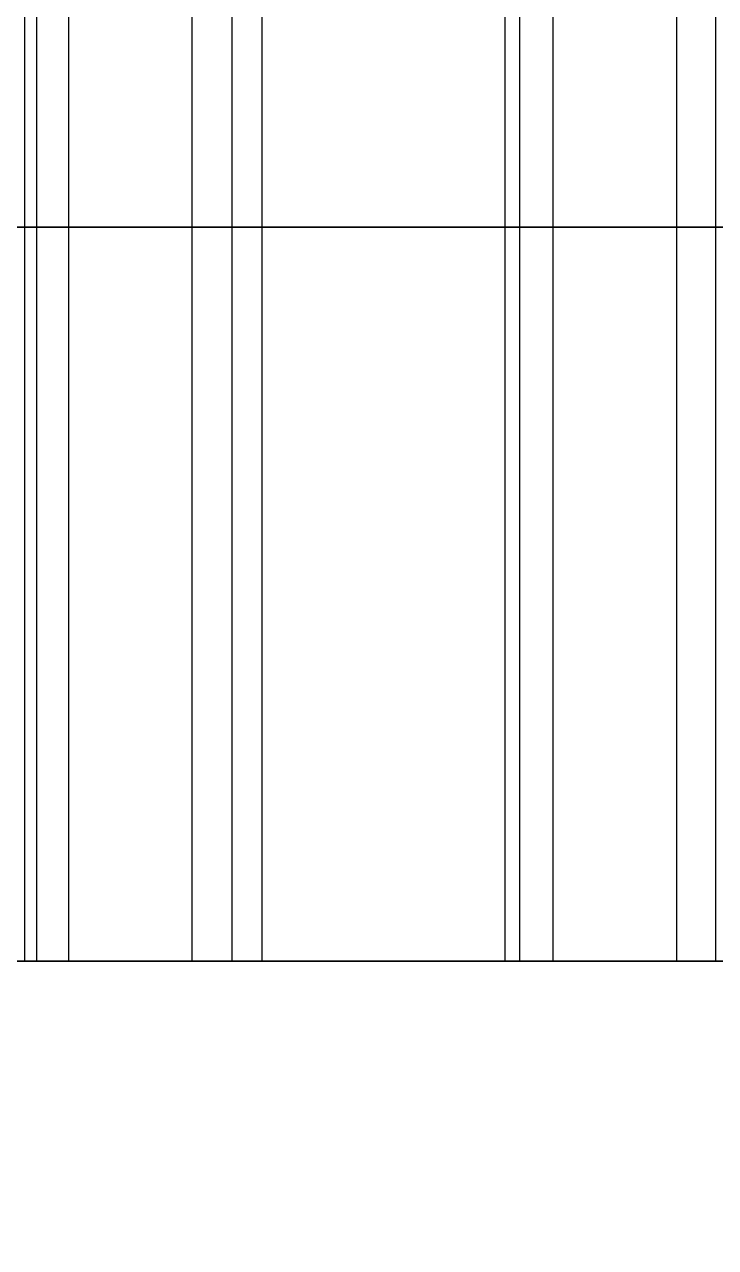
# Model space of a CAD drawing. Extents: x -60 to 60, y -153 to -30.
# Drawn here: x -7.384 to -4.559, y -91.171 to -86.172 of the extents above; entities that cross this region are included whole.
import ezdxf

# ---------------------------------------------------------------- set-up
doc = ezdxf.new("R2010")
doc.units = 0
doc.layers.add('Cut051006', color=7, linetype='CONTINUOUS')

msp = doc.modelspace()

# ---------------------------------------------------------------- linework, layer by layer
at = {"layer": 'Cut051006'}
for p, q in [((-7.38367, -84, 113.447), (-7.38367, -87, 113.447)), ((-7.38367, -84, 113.447), (-7.38367, -87, 113.447)), ((-7.38367, -84, 1.2027), (-7.38367, -87, 1.2027)), ((-7.38367, -84, 1.2027), (-7.38367, -87, 1.2027)), ((-7.3348, -84, 113.76), (-7.3348, -87, 113.76)), ((-7.3348, -84, 113.76), (-7.3348, -87, 113.76)), ((-7.3348, -84, 0.88926), (-7.3348, -87, 0.88926)), ((-7.3348, -84, 0.88926), (-7.3348, -87, 0.88926)), ((-7.20374, -84, 113.91), (-7.20374, -87, 113.91)), ((-7.20374, -84, 113.91), (-7.20374, -87, 113.91)), ((-7.20374, -84, 0.73977), (-7.20374, -87, 0.73977)), ((-7.20374, -84, 0.73977), (-7.20374, -87, 0.73977)), ((-6.69941, -84, 113.972), (-6.69941, -87, 113.972)), ((-6.69941, -84, 113.972), (-6.69941, -87, 113.972)), ((-6.69941, -84, 0.67784), (-6.69941, -87, 0.67784)), ((-6.69941, -84, 0.67784), (-6.69941, -87, 0.67784)), ((-6.53608, -84, 113.858), (-6.53608, -87, 113.858)), ((-6.53608, -84, 113.858), (-6.53608, -87, 113.858)), ((-6.53608, -84, 0.79119), (-6.53608, -87, 0.79119)), ((-6.53608, -84, 0.79119), (-6.53608, -87, 0.79119)), ((-6.41283, -84, 113.566), (-6.41283, -87, 113.566)), ((-6.41283, -84, 113.566), (-6.41283, -87, 113.566)), ((-6.41283, -84, 1.08349), (-6.41283, -87, 1.08349)), ((-6.41283, -84, 1.08349), (-6.41283, -87, 1.08349)), ((-5.42054, -84, 113.67), (-5.42054, -87, 113.67)), ((-5.42054, -84, 113.67), (-5.42054, -87, 113.67)), ((-5.42054, -84, 0.9792), (-5.42054, -87, 0.9792)), ((-5.42054, -84, 0.9792), (-5.42054, -87, 0.9792)), ((-5.36076, -84, 113.982), (-5.36076, -87, 113.982)), ((-5.36076, -84, 113.982), (-5.36076, -87, 113.982)), ((-5.36076, -84, 0.66765), (-5.36076, -87, 0.66765)), ((-5.36076, -84, 0.66765), (-5.36076, -87, 0.66765)), ((-5.22457, -84, 114.127), (-5.22457, -87, 114.127)), ((-5.22457, -84, 114.127), (-5.22457, -87, 114.127)), ((-5.22457, -84, 0.52283), (-5.22457, -87, 0.52283)), ((-5.22457, -84, 0.52283), (-5.22457, -87, 0.52283)), ((-4.71837, -84, 114.171), (-4.71837, -87, 114.171)), ((-4.71837, -84, 114.171), (-4.71837, -87, 114.171)), ((-4.71837, -84, 0.47854), (-4.71837, -87, 0.47854)), ((-4.71837, -84, 0.47854), (-4.71837, -87, 0.47854)), ((-4.5591, -84, 114.052), (-4.5591, -87, 114.052)), ((-4.5591, -84, 114.052), (-4.5591, -87, 114.052)), ((-4.5591, -84, 0.59752), (-4.5591, -87, 0.59752)), ((-4.5591, -84, 0.59752), (-4.5591, -87, 0.59752)), ((-7.38367, -87, 113.447), (-7.38367, -90, 113.447)), ((-7.38367, -87, 113.447), (-7.38367, -90, 113.447)), ((-7.38367, -87, 1.2027), (-7.38367, -90, 1.2027)), ((-7.38367, -87, 1.2027), (-7.38367, -90, 1.2027)), ((-7.3348, -87, 113.76), (-7.3348, -90, 113.76)), ((-7.3348, -87, 113.76), (-7.3348, -90, 113.76)), ((-7.3348, -87, 0.88926), (-7.3348, -90, 0.88926)), ((-7.3348, -87, 0.88926), (-7.3348, -90, 0.88926)), ((-7.20374, -87, 113.91), (-7.20374, -90, 113.91)), ((-7.20374, -87, 113.91), (-7.20374, -90, 113.91)), ((-7.20374, -87, 0.73977), (-7.20374, -90, 0.73977)), ((-7.20374, -87, 0.73977), (-7.20374, -90, 0.73977)), ((-6.69941, -87, 113.972), (-6.69941, -90, 113.972)), ((-6.69941, -87, 113.972), (-6.69941, -90, 113.972)), ((-6.69941, -87, 0.67784), (-6.69941, -90, 0.67784)), ((-6.69941, -87, 0.67784), (-6.69941, -90, 0.67784)), ((-6.53608, -87, 113.858), (-6.53608, -90, 113.858)), ((-6.53608, -87, 113.858), (-6.53608, -90, 113.858)), ((-6.53608, -87, 0.79119), (-6.53608, -90, 0.79119)), ((-6.53608, -87, 0.79119), (-6.53608, -90, 0.79119)), ((-6.41283, -87, 113.566), (-6.41283, -90, 113.566)), ((-6.41283, -87, 113.566), (-6.41283, -90, 113.566)), ((-6.41283, -87, 1.08349), (-6.41283, -90, 1.08349)), ((-6.41283, -87, 1.08349), (-6.41283, -90, 1.08349)), ((-5.42054, -87, 113.67), (-5.42054, -90, 113.67)), ((-5.42054, -87, 113.67), (-5.42054, -90, 113.67)), ((-5.42054, -87, 0.9792), (-5.42054, -90, 0.9792)), ((-5.42054, -87, 0.9792), (-5.42054, -90, 0.9792)), ((-5.36076, -87, 113.982), (-5.36076, -90, 113.982)), ((-5.36076, -87, 113.982), (-5.36076, -90, 113.982)), ((-5.36076, -87, 0.66765), (-5.36076, -90, 0.66765)), ((-5.36076, -87, 0.66765), (-5.36076, -90, 0.66765)), ((-5.22457, -87, 114.127), (-5.22457, -90, 114.127)), ((-5.22457, -87, 114.127), (-5.22457, -90, 114.127)), ((-5.22457, -87, 0.52283), (-5.22457, -90, 0.52283)), ((-5.22457, -87, 0.52283), (-5.22457, -90, 0.52283)), ((-4.71837, -87, 114.171), (-4.71837, -90, 114.171)), ((-4.71837, -87, 114.171), (-4.71837, -90, 114.171)), ((-4.71837, -87, 0.47854), (-4.71837, -90, 0.47854)), ((-4.71837, -87, 0.47854), (-4.71837, -90, 0.47854)), ((-4.5591, -87, 114.052), (-4.5591, -90, 114.052)), ((-4.5591, -87, 114.052), (-4.5591, -90, 114.052)), ((-4.5591, -87, 0.59752), (-4.5591, -90, 0.59752)), ((-4.5591, -87, 0.59752), (-4.5591, -90, 0.59752))]:
    msp.add_line(p, q, dxfattribs=at)
for centre in [(0, -90), (0, -90), (0, -93), (0, -93)]:
    msp.add_circle(centre, 60, dxfattribs=at)
for points, degree, knots in [([(-7.38367, -87, 113.447), (-7.40906, -87, 113.368), (-7.45732, -87, 113.282), (-7.53511, -87, 113.211), (-7.61194, -87, 113.139), (-7.71931, -87, 113.084), (-7.8343, -87, 113.069), (-7.94914, -87, 113.052), (-8.06734, -87, 113.075), (-8.16098, -87, 113.123), (-8.25553, -87, 113.17), (-8.3256, -87, 113.239), (-8.37172, -87, 113.308)], 3, [0, 0, 0, 0, 0.558599, 0.558599, 0.558599, 1.1172, 1.1172, 1.1172, 1.6758, 1.6758, 1.6758, 2.2344, 2.2344, 2.2344, 2.2344]), ([(-8.37172, -87, 1.34156), (-8.3256, -87, 1.41027), (-8.25553, -87, 1.47957), (-8.16098, -87, 1.52708), (-8.06734, -87, 1.57492), (-7.94914, -87, 1.59759), (-7.8343, -87, 1.58089), (-7.71931, -87, 1.56529), (-7.61194, -87, 1.51091), (-7.53511, -87, 1.43911), (-7.45732, -87, 1.36739), (-7.40906, -87, 1.28146), (-7.38367, -87, 1.2027)], 3, [0, 0, 0, 0, 0.558599, 0.558599, 0.558599, 1.1172, 1.1172, 1.1172, 1.6758, 1.6758, 1.6758, 2.2344, 2.2344, 2.2344, 2.2344]), ([(-7.38367, -87, 113.447), (-7.40906, -87, 113.368), (-7.45732, -87, 113.282), (-7.53511, -87, 113.211), (-7.61194, -87, 113.139), (-7.71931, -87, 113.084), (-7.8343, -87, 113.069), (-7.94914, -87, 113.052), (-8.06734, -87, 113.075), (-8.16098, -87, 113.123), (-8.25553, -87, 113.17), (-8.3256, -87, 113.239), (-8.37172, -87, 113.308)], 3, [0, 0, 0, 0, 0.558599, 0.558599, 0.558599, 1.1172, 1.1172, 1.1172, 1.6758, 1.6758, 1.6758, 2.2344, 2.2344, 2.2344, 2.2344]), ([(-8.37172, -87, 1.34156), (-8.3256, -87, 1.41027), (-8.25553, -87, 1.47957), (-8.16098, -87, 1.52708), (-8.06734, -87, 1.57492), (-7.94914, -87, 1.59759), (-7.8343, -87, 1.58089), (-7.71931, -87, 1.56529), (-7.61194, -87, 1.51091), (-7.53511, -87, 1.43911), (-7.45732, -87, 1.36739), (-7.40906, -87, 1.28146), (-7.38367, -87, 1.2027)], 3, [0, 0, 0, 0, 0.558599, 0.558599, 0.558599, 1.1172, 1.1172, 1.1172, 1.6758, 1.6758, 1.6758, 2.2344, 2.2344, 2.2344, 2.2344]), ([(-7.38367, -87, 113.447), (-7.40906, -87, 113.368), (-7.45732, -87, 113.282), (-7.53511, -87, 113.211), (-7.61194, -87, 113.139), (-7.71931, -87, 113.084), (-7.8343, -87, 113.069), (-7.94914, -87, 113.052), (-8.06734, -87, 113.075), (-8.16098, -87, 113.123), (-8.25553, -87, 113.17), (-8.3256, -87, 113.239), (-8.37172, -87, 113.308)], 3, [0, 0, 0, 0, 0.558599, 0.558599, 0.558599, 1.1172, 1.1172, 1.1172, 1.6758, 1.6758, 1.6758, 2.2344, 2.2344, 2.2344, 2.2344]), ([(-8.37172, -87, 1.34156), (-8.3256, -87, 1.41027), (-8.25553, -87, 1.47957), (-8.16098, -87, 1.52708), (-8.06734, -87, 1.57492), (-7.94914, -87, 1.59759), (-7.8343, -87, 1.58089), (-7.71931, -87, 1.56529), (-7.61194, -87, 1.51091), (-7.53511, -87, 1.43911), (-7.45732, -87, 1.36739), (-7.40906, -87, 1.28146), (-7.38367, -87, 1.2027)], 3, [0, 0, 0, 0, 0.558599, 0.558599, 0.558599, 1.1172, 1.1172, 1.1172, 1.6758, 1.6758, 1.6758, 2.2344, 2.2344, 2.2344, 2.2344]), ([(-7.38367, -87, 113.447), (-7.40906, -87, 113.368), (-7.45732, -87, 113.282), (-7.53511, -87, 113.211), (-7.61194, -87, 113.139), (-7.71931, -87, 113.084), (-7.8343, -87, 113.069), (-7.94914, -87, 113.052), (-8.06734, -87, 113.075), (-8.16098, -87, 113.123), (-8.25553, -87, 113.17), (-8.3256, -87, 113.239), (-8.37172, -87, 113.308)], 3, [0, 0, 0, 0, 0.558599, 0.558599, 0.558599, 1.1172, 1.1172, 1.1172, 1.6758, 1.6758, 1.6758, 2.2344, 2.2344, 2.2344, 2.2344]), ([(-8.37172, -87, 1.34156), (-8.3256, -87, 1.41027), (-8.25553, -87, 1.47957), (-8.16098, -87, 1.52708), (-8.06734, -87, 1.57492), (-7.94914, -87, 1.59759), (-7.8343, -87, 1.58089), (-7.71931, -87, 1.56529), (-7.61194, -87, 1.51091), (-7.53511, -87, 1.43911), (-7.45732, -87, 1.36739), (-7.40906, -87, 1.28146), (-7.38367, -87, 1.2027)], 3, [0, 0, 0, 0, 0.558599, 0.558599, 0.558599, 1.1172, 1.1172, 1.1172, 1.6758, 1.6758, 1.6758, 2.2344, 2.2344, 2.2344, 2.2344]), ([(-7.20374, -87, 113.91), (-7.25655, -87, 113.904), (-7.29759, -87, 113.86), (-7.3356, -87, 113.814), (-7.3348, -87, 113.76)], 2, [0, 0, 0, 0.724386, 0.724386, 1.44877, 1.44877, 1.44877]), ([(-7.3348, -87, 0.88926), (-7.3356, -87, 0.8361), (-7.29759, -87, 0.78968), (-7.25655, -87, 0.74593), (-7.20374, -87, 0.73977)], 2, [0, 0, 0, 0.724386, 0.724386, 1.44877, 1.44877, 1.44877]), ([(-7.20374, -87, 113.91), (-7.25655, -87, 113.904), (-7.29759, -87, 113.86), (-7.3356, -87, 113.814), (-7.3348, -87, 113.76)], 2, [0, 0, 0, 0.724386, 0.724386, 1.44877, 1.44877, 1.44877]), ([(-7.3348, -87, 0.88926), (-7.3356, -87, 0.8361), (-7.29759, -87, 0.78968), (-7.25655, -87, 0.74593), (-7.20374, -87, 0.73977)], 2, [0, 0, 0, 0.724386, 0.724386, 1.44877, 1.44877, 1.44877]), ([(-7.20374, -87, 113.91), (-7.25655, -87, 113.904), (-7.29759, -87, 113.86), (-7.3356, -87, 113.814), (-7.3348, -87, 113.76)], 2, [0, 0, 0, 0.724386, 0.724386, 1.44877, 1.44877, 1.44877]), ([(-7.3348, -87, 0.88926), (-7.3356, -87, 0.8361), (-7.29759, -87, 0.78968), (-7.25655, -87, 0.74593), (-7.20374, -87, 0.73977)], 2, [0, 0, 0, 0.724386, 0.724386, 1.44877, 1.44877, 1.44877]), ([(-7.20374, -87, 113.91), (-7.25655, -87, 113.904), (-7.29759, -87, 113.86), (-7.3356, -87, 113.814), (-7.3348, -87, 113.76)], 2, [0, 0, 0, 0.724386, 0.724386, 1.44877, 1.44877, 1.44877]), ([(-7.3348, -87, 0.88926), (-7.3356, -87, 0.8361), (-7.29759, -87, 0.78968), (-7.25655, -87, 0.74593), (-7.20374, -87, 0.73977)], 2, [0, 0, 0, 0.724386, 0.724386, 1.44877, 1.44877, 1.44877]), ([(-6.53608, -87, 113.858), (-6.54816, -87, 113.91), (-6.59627, -87, 113.946), (-6.64668, -87, 113.979), (-6.69941, -87, 113.972)], 2, [0, 0, 0, 0.724386, 0.724386, 1.44877, 1.44877, 1.44877]), ([(-6.69941, -87, 0.67784), (-6.64668, -87, 0.67104), (-6.59627, -87, 0.70357), (-6.54816, -87, 0.73941), (-6.53608, -87, 0.79119)], 2, [0, 0, 0, 0.724386, 0.724386, 1.44877, 1.44877, 1.44877]), ([(-6.53608, -87, 113.858), (-6.54816, -87, 113.91), (-6.59627, -87, 113.946), (-6.64668, -87, 113.979), (-6.69941, -87, 113.972)], 2, [0, 0, 0, 0.724386, 0.724386, 1.44877, 1.44877, 1.44877]), ([(-6.69941, -87, 0.67784), (-6.64668, -87, 0.67104), (-6.59627, -87, 0.70357), (-6.54816, -87, 0.73941), (-6.53608, -87, 0.79119)], 2, [0, 0, 0, 0.724386, 0.724386, 1.44877, 1.44877, 1.44877]), ([(-6.53608, -87, 113.858), (-6.54816, -87, 113.91), (-6.59627, -87, 113.946), (-6.64668, -87, 113.979), (-6.69941, -87, 113.972)], 2, [0, 0, 0, 0.724386, 0.724386, 1.44877, 1.44877, 1.44877]), ([(-6.69941, -87, 0.67784), (-6.64668, -87, 0.67104), (-6.59627, -87, 0.70357), (-6.54816, -87, 0.73941), (-6.53608, -87, 0.79119)], 2, [0, 0, 0, 0.724386, 0.724386, 1.44877, 1.44877, 1.44877]), ([(-6.53608, -87, 113.858), (-6.54816, -87, 113.91), (-6.59627, -87, 113.946), (-6.64668, -87, 113.979), (-6.69941, -87, 113.972)], 2, [0, 0, 0, 0.724386, 0.724386, 1.44877, 1.44877, 1.44877]), ([(-6.69941, -87, 0.67784), (-6.64668, -87, 0.67104), (-6.59627, -87, 0.70357), (-6.54816, -87, 0.73941), (-6.53608, -87, 0.79119)], 2, [0, 0, 0, 0.724386, 0.724386, 1.44877, 1.44877, 1.44877]), ([(-5.42054, -87, 113.67), (-5.44866, -87, 113.593), (-5.49989, -87, 113.508), (-5.58013, -87, 113.439), (-5.65942, -87, 113.37), (-5.76863, -87, 113.32), (-5.88409, -87, 113.308), (-5.99944, -87, 113.296), (-6.11678, -87, 113.322), (-6.2087, -87, 113.373), (-6.30152, -87, 113.424), (-6.36914, -87, 113.496), (-6.41283, -87, 113.566)], 3, [0, 0, 0, 0, 0.558599, 0.558599, 0.558599, 1.1172, 1.1172, 1.1172, 1.6758, 1.6758, 1.6758, 2.2344, 2.2344, 2.2344, 2.2344]), ([(-6.41283, -87, 1.08349), (-6.36914, -87, 1.15377), (-6.30152, -87, 1.22548), (-6.2087, -87, 1.27625), (-6.11678, -87, 1.32733), (-5.99944, -87, 1.35412), (-5.88409, -87, 1.34143), (-5.76863, -87, 1.32986), (-5.65942, -87, 1.27926), (-5.58013, -87, 1.21019), (-5.49989, -87, 1.14122), (-5.44866, -87, 1.05703), (-5.42054, -87, 0.9792)], 3, [0, 0, 0, 0, 0.558599, 0.558599, 0.558599, 1.1172, 1.1172, 1.1172, 1.6758, 1.6758, 1.6758, 2.2344, 2.2344, 2.2344, 2.2344]), ([(-5.42054, -87, 113.67), (-5.44866, -87, 113.593), (-5.49989, -87, 113.508), (-5.58013, -87, 113.439), (-5.65942, -87, 113.37), (-5.76863, -87, 113.32), (-5.88409, -87, 113.308), (-5.99944, -87, 113.296), (-6.11678, -87, 113.322), (-6.2087, -87, 113.373), (-6.30152, -87, 113.424), (-6.36914, -87, 113.496), (-6.41283, -87, 113.566)], 3, [0, 0, 0, 0, 0.558599, 0.558599, 0.558599, 1.1172, 1.1172, 1.1172, 1.6758, 1.6758, 1.6758, 2.2344, 2.2344, 2.2344, 2.2344]), ([(-6.41283, -87, 1.08349), (-6.36914, -87, 1.15377), (-6.30152, -87, 1.22548), (-6.2087, -87, 1.27625), (-6.11678, -87, 1.32733), (-5.99944, -87, 1.35412), (-5.88409, -87, 1.34143), (-5.76863, -87, 1.32986), (-5.65942, -87, 1.27926), (-5.58013, -87, 1.21019), (-5.49989, -87, 1.14122), (-5.44866, -87, 1.05703), (-5.42054, -87, 0.9792)], 3, [0, 0, 0, 0, 0.558599, 0.558599, 0.558599, 1.1172, 1.1172, 1.1172, 1.6758, 1.6758, 1.6758, 2.2344, 2.2344, 2.2344, 2.2344]), ([(-5.42054, -87, 113.67), (-5.44866, -87, 113.593), (-5.49989, -87, 113.508), (-5.58013, -87, 113.439), (-5.65942, -87, 113.37), (-5.76863, -87, 113.32), (-5.88409, -87, 113.308), (-5.99944, -87, 113.296), (-6.11678, -87, 113.322), (-6.2087, -87, 113.373), (-6.30152, -87, 113.424), (-6.36914, -87, 113.496), (-6.41283, -87, 113.566)], 3, [0, 0, 0, 0, 0.558599, 0.558599, 0.558599, 1.1172, 1.1172, 1.1172, 1.6758, 1.6758, 1.6758, 2.2344, 2.2344, 2.2344, 2.2344]), ([(-6.41283, -87, 1.08349), (-6.36914, -87, 1.15377), (-6.30152, -87, 1.22548), (-6.2087, -87, 1.27625), (-6.11678, -87, 1.32733), (-5.99944, -87, 1.35412), (-5.88409, -87, 1.34143), (-5.76863, -87, 1.32986), (-5.65942, -87, 1.27926), (-5.58013, -87, 1.21019), (-5.49989, -87, 1.14122), (-5.44866, -87, 1.05703), (-5.42054, -87, 0.9792)], 3, [0, 0, 0, 0, 0.558599, 0.558599, 0.558599, 1.1172, 1.1172, 1.1172, 1.6758, 1.6758, 1.6758, 2.2344, 2.2344, 2.2344, 2.2344]), ([(-5.42054, -87, 113.67), (-5.44866, -87, 113.593), (-5.49989, -87, 113.508), (-5.58013, -87, 113.439), (-5.65942, -87, 113.37), (-5.76863, -87, 113.32), (-5.88409, -87, 113.308), (-5.99944, -87, 113.296), (-6.11678, -87, 113.322), (-6.2087, -87, 113.373), (-6.30152, -87, 113.424), (-6.36914, -87, 113.496), (-6.41283, -87, 113.566)], 3, [0, 0, 0, 0, 0.558599, 0.558599, 0.558599, 1.1172, 1.1172, 1.1172, 1.6758, 1.6758, 1.6758, 2.2344, 2.2344, 2.2344, 2.2344]), ([(-6.41283, -87, 1.08349), (-6.36914, -87, 1.15377), (-6.30152, -87, 1.22548), (-6.2087, -87, 1.27625), (-6.11678, -87, 1.32733), (-5.99944, -87, 1.35412), (-5.88409, -87, 1.34143), (-5.76863, -87, 1.32986), (-5.65942, -87, 1.27926), (-5.58013, -87, 1.21019), (-5.49989, -87, 1.14122), (-5.44866, -87, 1.05703), (-5.42054, -87, 0.9792)], 3, [0, 0, 0, 0, 0.558599, 0.558599, 0.558599, 1.1172, 1.1172, 1.1172, 1.6758, 1.6758, 1.6758, 2.2344, 2.2344, 2.2344, 2.2344]), ([(-5.22457, -87, 114.127), (-5.27756, -87, 114.123), (-5.3201, -87, 114.08), (-5.3597, -87, 114.035), (-5.36076, -87, 113.982)], 2, [0, 0, 0, 0.724386, 0.724386, 1.44877, 1.44877, 1.44877]), ([(-5.36076, -87, 0.66765), (-5.3597, -87, 0.6145), (-5.3201, -87, 0.56944), (-5.27756, -87, 0.52714), (-5.22457, -87, 0.52283)], 2, [0, 0, 0, 0.724386, 0.724386, 1.44877, 1.44877, 1.44877]), ([(-5.22457, -87, 114.127), (-5.27756, -87, 114.123), (-5.3201, -87, 114.08), (-5.3597, -87, 114.035), (-5.36076, -87, 113.982)], 2, [0, 0, 0, 0.724386, 0.724386, 1.44877, 1.44877, 1.44877]), ([(-5.36076, -87, 0.66765), (-5.3597, -87, 0.6145), (-5.3201, -87, 0.56944), (-5.27756, -87, 0.52714), (-5.22457, -87, 0.52283)], 2, [0, 0, 0, 0.724386, 0.724386, 1.44877, 1.44877, 1.44877]), ([(-5.22457, -87, 114.127), (-5.27756, -87, 114.123), (-5.3201, -87, 114.08), (-5.3597, -87, 114.035), (-5.36076, -87, 113.982)], 2, [0, 0, 0, 0.724386, 0.724386, 1.44877, 1.44877, 1.44877]), ([(-5.36076, -87, 0.66765), (-5.3597, -87, 0.6145), (-5.3201, -87, 0.56944), (-5.27756, -87, 0.52714), (-5.22457, -87, 0.52283)], 2, [0, 0, 0, 0.724386, 0.724386, 1.44877, 1.44877, 1.44877]), ([(-5.22457, -87, 114.127), (-5.27756, -87, 114.123), (-5.3201, -87, 114.08), (-5.3597, -87, 114.035), (-5.36076, -87, 113.982)], 2, [0, 0, 0, 0.724386, 0.724386, 1.44877, 1.44877, 1.44877]), ([(-5.36076, -87, 0.66765), (-5.3597, -87, 0.6145), (-5.3201, -87, 0.56944), (-5.27756, -87, 0.52714), (-5.22457, -87, 0.52283)], 2, [0, 0, 0, 0.724386, 0.724386, 1.44877, 1.44877, 1.44877]), ([(-4.5591, -87, 114.052), (-4.56937, -87, 114.104), (-4.6162, -87, 114.142), (-4.66544, -87, 114.176), (-4.71837, -87, 114.171)], 2, [0, 0, 0, 0.724386, 0.724386, 1.44877, 1.44877, 1.44877]), ([(-4.71837, -87, 0.47854), (-4.66544, -87, 0.47359), (-4.6162, -87, 0.50786), (-4.56937, -87, 0.54535), (-4.5591, -87, 0.59752)], 2, [0, 0, 0, 0.724386, 0.724386, 1.44877, 1.44877, 1.44877]), ([(-4.5591, -87, 114.052), (-4.56937, -87, 114.104), (-4.6162, -87, 114.142), (-4.66544, -87, 114.176), (-4.71837, -87, 114.171)], 2, [0, 0, 0, 0.724386, 0.724386, 1.44877, 1.44877, 1.44877]), ([(-4.71837, -87, 0.47854), (-4.66544, -87, 0.47359), (-4.6162, -87, 0.50786), (-4.56937, -87, 0.54535), (-4.5591, -87, 0.59752)], 2, [0, 0, 0, 0.724386, 0.724386, 1.44877, 1.44877, 1.44877]), ([(-4.5591, -87, 114.052), (-4.56937, -87, 114.104), (-4.6162, -87, 114.142), (-4.66544, -87, 114.176), (-4.71837, -87, 114.171)], 2, [0, 0, 0, 0.724386, 0.724386, 1.44877, 1.44877, 1.44877]), ([(-4.71837, -87, 0.47854), (-4.66544, -87, 0.47359), (-4.6162, -87, 0.50786), (-4.56937, -87, 0.54535), (-4.5591, -87, 0.59752)], 2, [0, 0, 0, 0.724386, 0.724386, 1.44877, 1.44877, 1.44877]), ([(-4.5591, -87, 114.052), (-4.56937, -87, 114.104), (-4.6162, -87, 114.142), (-4.66544, -87, 114.176), (-4.71837, -87, 114.171)], 2, [0, 0, 0, 0.724386, 0.724386, 1.44877, 1.44877, 1.44877]), ([(-4.71837, -87, 0.47854), (-4.66544, -87, 0.47359), (-4.6162, -87, 0.50786), (-4.56937, -87, 0.54535), (-4.5591, -87, 0.59752)], 2, [0, 0, 0, 0.724386, 0.724386, 1.44877, 1.44877, 1.44877]), ([(-7.38367, -90, 113.447), (-7.40906, -90, 113.368), (-7.45732, -90, 113.282), (-7.53511, -90, 113.211), (-7.61194, -90, 113.139), (-7.71931, -90, 113.084), (-7.8343, -90, 113.069), (-7.94914, -90, 113.052), (-8.06734, -90, 113.075), (-8.16098, -90, 113.123), (-8.25553, -90, 113.17), (-8.3256, -90, 113.239), (-8.37172, -90, 113.308)], 3, [0, 0, 0, 0, 0.558599, 0.558599, 0.558599, 1.1172, 1.1172, 1.1172, 1.6758, 1.6758, 1.6758, 2.2344, 2.2344, 2.2344, 2.2344]), ([(-8.37172, -90, 1.34156), (-8.3256, -90, 1.41027), (-8.25553, -90, 1.47957), (-8.16098, -90, 1.52708), (-8.06734, -90, 1.57492), (-7.94914, -90, 1.59759), (-7.8343, -90, 1.58089), (-7.71931, -90, 1.56529), (-7.61194, -90, 1.51091), (-7.53511, -90, 1.43911), (-7.45732, -90, 1.36739), (-7.40906, -90, 1.28146), (-7.38367, -90, 1.2027)], 3, [0, 0, 0, 0, 0.558599, 0.558599, 0.558599, 1.1172, 1.1172, 1.1172, 1.6758, 1.6758, 1.6758, 2.2344, 2.2344, 2.2344, 2.2344]), ([(-7.38367, -90, 113.447), (-7.40906, -90, 113.368), (-7.45732, -90, 113.282), (-7.53511, -90, 113.211), (-7.61194, -90, 113.139), (-7.71931, -90, 113.084), (-7.8343, -90, 113.069), (-7.94914, -90, 113.052), (-8.06734, -90, 113.075), (-8.16098, -90, 113.123), (-8.25553, -90, 113.17), (-8.3256, -90, 113.239), (-8.37172, -90, 113.308)], 3, [0, 0, 0, 0, 0.558599, 0.558599, 0.558599, 1.1172, 1.1172, 1.1172, 1.6758, 1.6758, 1.6758, 2.2344, 2.2344, 2.2344, 2.2344]), ([(-8.37172, -90, 1.34156), (-8.3256, -90, 1.41027), (-8.25553, -90, 1.47957), (-8.16098, -90, 1.52708), (-8.06734, -90, 1.57492), (-7.94914, -90, 1.59759), (-7.8343, -90, 1.58089), (-7.71931, -90, 1.56529), (-7.61194, -90, 1.51091), (-7.53511, -90, 1.43911), (-7.45732, -90, 1.36739), (-7.40906, -90, 1.28146), (-7.38367, -90, 1.2027)], 3, [0, 0, 0, 0, 0.558599, 0.558599, 0.558599, 1.1172, 1.1172, 1.1172, 1.6758, 1.6758, 1.6758, 2.2344, 2.2344, 2.2344, 2.2344]), ([(-7.20374, -90, 113.91), (-7.25655, -90, 113.904), (-7.29759, -90, 113.86), (-7.3356, -90, 113.814), (-7.3348, -90, 113.76)], 2, [0, 0, 0, 0.724386, 0.724386, 1.44877, 1.44877, 1.44877]), ([(-7.3348, -90, 0.88926), (-7.3356, -90, 0.8361), (-7.29759, -90, 0.78968), (-7.25655, -90, 0.74593), (-7.20374, -90, 0.73977)], 2, [0, 0, 0, 0.724386, 0.724386, 1.44877, 1.44877, 1.44877]), ([(-7.20374, -90, 113.91), (-7.25655, -90, 113.904), (-7.29759, -90, 113.86), (-7.3356, -90, 113.814), (-7.3348, -90, 113.76)], 2, [0, 0, 0, 0.724386, 0.724386, 1.44877, 1.44877, 1.44877]), ([(-7.3348, -90, 0.88926), (-7.3356, -90, 0.8361), (-7.29759, -90, 0.78968), (-7.25655, -90, 0.74593), (-7.20374, -90, 0.73977)], 2, [0, 0, 0, 0.724386, 0.724386, 1.44877, 1.44877, 1.44877]), ([(-6.53608, -90, 113.858), (-6.54816, -90, 113.91), (-6.59627, -90, 113.946), (-6.64668, -90, 113.979), (-6.69941, -90, 113.972)], 2, [0, 0, 0, 0.724386, 0.724386, 1.44877, 1.44877, 1.44877]), ([(-6.69941, -90, 0.67784), (-6.64668, -90, 0.67104), (-6.59627, -90, 0.70357), (-6.54816, -90, 0.73941), (-6.53608, -90, 0.79119)], 2, [0, 0, 0, 0.724386, 0.724386, 1.44877, 1.44877, 1.44877]), ([(-6.53608, -90, 113.858), (-6.54816, -90, 113.91), (-6.59627, -90, 113.946), (-6.64668, -90, 113.979), (-6.69941, -90, 113.972)], 2, [0, 0, 0, 0.724386, 0.724386, 1.44877, 1.44877, 1.44877]), ([(-6.69941, -90, 0.67784), (-6.64668, -90, 0.67104), (-6.59627, -90, 0.70357), (-6.54816, -90, 0.73941), (-6.53608, -90, 0.79119)], 2, [0, 0, 0, 0.724386, 0.724386, 1.44877, 1.44877, 1.44877]), ([(-5.42054, -90, 113.67), (-5.44866, -90, 113.593), (-5.49989, -90, 113.508), (-5.58013, -90, 113.439), (-5.65942, -90, 113.37), (-5.76863, -90, 113.32), (-5.88409, -90, 113.308), (-5.99944, -90, 113.296), (-6.11678, -90, 113.322), (-6.2087, -90, 113.373), (-6.30152, -90, 113.424), (-6.36914, -90, 113.496), (-6.41283, -90, 113.566)], 3, [0, 0, 0, 0, 0.558599, 0.558599, 0.558599, 1.1172, 1.1172, 1.1172, 1.6758, 1.6758, 1.6758, 2.2344, 2.2344, 2.2344, 2.2344]), ([(-6.41283, -90, 1.08349), (-6.36914, -90, 1.15377), (-6.30152, -90, 1.22548), (-6.2087, -90, 1.27625), (-6.11678, -90, 1.32733), (-5.99944, -90, 1.35412), (-5.88409, -90, 1.34143), (-5.76863, -90, 1.32986), (-5.65942, -90, 1.27926), (-5.58013, -90, 1.21019), (-5.49989, -90, 1.14122), (-5.44866, -90, 1.05703), (-5.42054, -90, 0.9792)], 3, [0, 0, 0, 0, 0.558599, 0.558599, 0.558599, 1.1172, 1.1172, 1.1172, 1.6758, 1.6758, 1.6758, 2.2344, 2.2344, 2.2344, 2.2344]), ([(-5.42054, -90, 113.67), (-5.44866, -90, 113.593), (-5.49989, -90, 113.508), (-5.58013, -90, 113.439), (-5.65942, -90, 113.37), (-5.76863, -90, 113.32), (-5.88409, -90, 113.308), (-5.99944, -90, 113.296), (-6.11678, -90, 113.322), (-6.2087, -90, 113.373), (-6.30152, -90, 113.424), (-6.36914, -90, 113.496), (-6.41283, -90, 113.566)], 3, [0, 0, 0, 0, 0.558599, 0.558599, 0.558599, 1.1172, 1.1172, 1.1172, 1.6758, 1.6758, 1.6758, 2.2344, 2.2344, 2.2344, 2.2344]), ([(-6.41283, -90, 1.08349), (-6.36914, -90, 1.15377), (-6.30152, -90, 1.22548), (-6.2087, -90, 1.27625), (-6.11678, -90, 1.32733), (-5.99944, -90, 1.35412), (-5.88409, -90, 1.34143), (-5.76863, -90, 1.32986), (-5.65942, -90, 1.27926), (-5.58013, -90, 1.21019), (-5.49989, -90, 1.14122), (-5.44866, -90, 1.05703), (-5.42054, -90, 0.9792)], 3, [0, 0, 0, 0, 0.558599, 0.558599, 0.558599, 1.1172, 1.1172, 1.1172, 1.6758, 1.6758, 1.6758, 2.2344, 2.2344, 2.2344, 2.2344]), ([(-5.22457, -90, 114.127), (-5.27756, -90, 114.123), (-5.3201, -90, 114.08), (-5.3597, -90, 114.035), (-5.36076, -90, 113.982)], 2, [0, 0, 0, 0.724386, 0.724386, 1.44877, 1.44877, 1.44877]), ([(-5.36076, -90, 0.66765), (-5.3597, -90, 0.6145), (-5.3201, -90, 0.56944), (-5.27756, -90, 0.52714), (-5.22457, -90, 0.52283)], 2, [0, 0, 0, 0.724386, 0.724386, 1.44877, 1.44877, 1.44877]), ([(-5.22457, -90, 114.127), (-5.27756, -90, 114.123), (-5.3201, -90, 114.08), (-5.3597, -90, 114.035), (-5.36076, -90, 113.982)], 2, [0, 0, 0, 0.724386, 0.724386, 1.44877, 1.44877, 1.44877]), ([(-5.36076, -90, 0.66765), (-5.3597, -90, 0.6145), (-5.3201, -90, 0.56944), (-5.27756, -90, 0.52714), (-5.22457, -90, 0.52283)], 2, [0, 0, 0, 0.724386, 0.724386, 1.44877, 1.44877, 1.44877]), ([(-4.5591, -90, 114.052), (-4.56937, -90, 114.104), (-4.6162, -90, 114.142), (-4.66544, -90, 114.176), (-4.71837, -90, 114.171)], 2, [0, 0, 0, 0.724386, 0.724386, 1.44877, 1.44877, 1.44877]), ([(-4.71837, -90, 0.47854), (-4.66544, -90, 0.47359), (-4.6162, -90, 0.50786), (-4.56937, -90, 0.54535), (-4.5591, -90, 0.59752)], 2, [0, 0, 0, 0.724386, 0.724386, 1.44877, 1.44877, 1.44877]), ([(-4.5591, -90, 114.052), (-4.56937, -90, 114.104), (-4.6162, -90, 114.142), (-4.66544, -90, 114.176), (-4.71837, -90, 114.171)], 2, [0, 0, 0, 0.724386, 0.724386, 1.44877, 1.44877, 1.44877]), ([(-4.71837, -90, 0.47854), (-4.66544, -90, 0.47359), (-4.6162, -90, 0.50786), (-4.56937, -90, 0.54535), (-4.5591, -90, 0.59752)], 2, [0, 0, 0, 0.724386, 0.724386, 1.44877, 1.44877, 1.44877])]:
    msp.add_open_spline(points, degree=degree, knots=knots, dxfattribs=at)
for points, degree in [([(-7.3348, -87, 113.76), (-7.33424, -87, 113.6), (-7.38367, -87, 113.447)], 2), ([(-7.38367, -87, 1.2027), (-7.33424, -87, 1.04987), (-7.3348, -87, 0.88926)], 2), ([(-7.3348, -87, 113.76), (-7.33424, -87, 113.6), (-7.38367, -87, 113.447)], 2), ([(-7.38367, -87, 1.2027), (-7.33424, -87, 1.04987), (-7.3348, -87, 0.88926)], 2), ([(-7.3348, -87, 113.76), (-7.33424, -87, 113.6), (-7.38367, -87, 113.447)], 2), ([(-7.38367, -87, 1.2027), (-7.33424, -87, 1.04987), (-7.3348, -87, 0.88926)], 2), ([(-7.3348, -87, 113.76), (-7.33424, -87, 113.6), (-7.38367, -87, 113.447)], 2), ([(-7.38367, -87, 1.2027), (-7.33424, -87, 1.04987), (-7.3348, -87, 0.88926)], 2), ([(-6.69941, -87, 113.972), (-7.20374, -87, 113.91)], 1), ([(-7.20374, -87, 0.73977), (-6.69941, -87, 0.67784)], 1), ([(-6.69941, -87, 113.972), (-7.20374, -87, 113.91)], 1), ([(-7.20374, -87, 0.73977), (-6.69941, -87, 0.67784)], 1), ([(-6.69941, -87, 113.972), (-7.20374, -87, 113.91)], 1), ([(-7.20374, -87, 0.73977), (-6.69941, -87, 0.67784)], 1), ([(-6.69941, -87, 113.972), (-7.20374, -87, 113.91)], 1), ([(-7.20374, -87, 0.73977), (-6.69941, -87, 0.67784)], 1), ([(-6.41283, -87, 113.566), (-6.49776, -87, 113.703), (-6.53608, -87, 113.858)], 2), ([(-6.53608, -87, 0.79119), (-6.49776, -87, 0.94717), (-6.41283, -87, 1.08349)], 2), ([(-6.41283, -87, 113.566), (-6.49776, -87, 113.703), (-6.53608, -87, 113.858)], 2), ([(-6.53608, -87, 0.79119), (-6.49776, -87, 0.94717), (-6.41283, -87, 1.08349)], 2), ([(-6.41283, -87, 113.566), (-6.49776, -87, 113.703), (-6.53608, -87, 113.858)], 2), ([(-6.53608, -87, 0.79119), (-6.49776, -87, 0.94717), (-6.41283, -87, 1.08349)], 2), ([(-6.41283, -87, 113.566), (-6.49776, -87, 113.703), (-6.53608, -87, 113.858)], 2), ([(-6.53608, -87, 0.79119), (-6.49776, -87, 0.94717), (-6.41283, -87, 1.08349)], 2), ([(-5.36076, -87, 113.982), (-5.36581, -87, 113.821), (-5.42054, -87, 113.67)], 2), ([(-5.42054, -87, 0.9792), (-5.36581, -87, 0.82819), (-5.36076, -87, 0.66765)], 2), ([(-5.36076, -87, 113.982), (-5.36581, -87, 113.821), (-5.42054, -87, 113.67)], 2), ([(-5.42054, -87, 0.9792), (-5.36581, -87, 0.82819), (-5.36076, -87, 0.66765)], 2), ([(-5.36076, -87, 113.982), (-5.36581, -87, 113.821), (-5.42054, -87, 113.67)], 2), ([(-5.42054, -87, 0.9792), (-5.36581, -87, 0.82819), (-5.36076, -87, 0.66765)], 2), ([(-5.36076, -87, 113.982), (-5.36581, -87, 113.821), (-5.42054, -87, 113.67)], 2), ([(-5.42054, -87, 0.9792), (-5.36581, -87, 0.82819), (-5.36076, -87, 0.66765)], 2), ([(-4.71837, -87, 114.171), (-5.22457, -87, 114.127)], 1), ([(-5.22457, -87, 0.52283), (-4.71837, -87, 0.47854)], 1), ([(-4.71837, -87, 114.171), (-5.22457, -87, 114.127)], 1), ([(-5.22457, -87, 0.52283), (-4.71837, -87, 0.47854)], 1), ([(-4.71837, -87, 114.171), (-5.22457, -87, 114.127)], 1), ([(-5.22457, -87, 0.52283), (-4.71837, -87, 0.47854)], 1), ([(-4.71837, -87, 114.171), (-5.22457, -87, 114.127)], 1), ([(-5.22457, -87, 0.52283), (-4.71837, -87, 0.47854)], 1), ([(-4.44613, -87, 113.756), (-4.52625, -87, 113.895), (-4.5591, -87, 114.052)], 2), ([(-4.5591, -87, 0.59752), (-4.52625, -87, 0.75474), (-4.44613, -87, 0.89395)], 2), ([(-4.44613, -87, 113.756), (-4.52625, -87, 113.895), (-4.5591, -87, 114.052)], 2), ([(-4.5591, -87, 0.59752), (-4.52625, -87, 0.75474), (-4.44613, -87, 0.89395)], 2), ([(-4.44613, -87, 113.756), (-4.52625, -87, 113.895), (-4.5591, -87, 114.052)], 2), ([(-4.5591, -87, 0.59752), (-4.52625, -87, 0.75474), (-4.44613, -87, 0.89395)], 2), ([(-4.44613, -87, 113.756), (-4.52625, -87, 113.895), (-4.5591, -87, 114.052)], 2), ([(-4.5591, -87, 0.59752), (-4.52625, -87, 0.75474), (-4.44613, -87, 0.89395)], 2), ([(-7.3348, -90, 113.76), (-7.33424, -90, 113.6), (-7.38367, -90, 113.447)], 2), ([(-7.38367, -90, 1.2027), (-7.33424, -90, 1.04987), (-7.3348, -90, 0.88926)], 2), ([(-7.3348, -90, 113.76), (-7.33424, -90, 113.6), (-7.38367, -90, 113.447)], 2), ([(-7.38367, -90, 1.2027), (-7.33424, -90, 1.04987), (-7.3348, -90, 0.88926)], 2), ([(-6.69941, -90, 113.972), (-7.20374, -90, 113.91)], 1), ([(-7.20374, -90, 0.73977), (-6.69941, -90, 0.67784)], 1), ([(-6.69941, -90, 113.972), (-7.20374, -90, 113.91)], 1), ([(-7.20374, -90, 0.73977), (-6.69941, -90, 0.67784)], 1), ([(-6.41283, -90, 113.566), (-6.49776, -90, 113.703), (-6.53608, -90, 113.858)], 2), ([(-6.53608, -90, 0.79119), (-6.49776, -90, 0.94717), (-6.41283, -90, 1.08349)], 2), ([(-6.41283, -90, 113.566), (-6.49776, -90, 113.703), (-6.53608, -90, 113.858)], 2), ([(-6.53608, -90, 0.79119), (-6.49776, -90, 0.94717), (-6.41283, -90, 1.08349)], 2), ([(-5.36076, -90, 113.982), (-5.36581, -90, 113.821), (-5.42054, -90, 113.67)], 2), ([(-5.42054, -90, 0.9792), (-5.36581, -90, 0.82819), (-5.36076, -90, 0.66765)], 2), ([(-5.36076, -90, 113.982), (-5.36581, -90, 113.821), (-5.42054, -90, 113.67)], 2), ([(-5.42054, -90, 0.9792), (-5.36581, -90, 0.82819), (-5.36076, -90, 0.66765)], 2), ([(-4.71837, -90, 114.171), (-5.22457, -90, 114.127)], 1), ([(-5.22457, -90, 0.52283), (-4.71837, -90, 0.47854)], 1), ([(-4.71837, -90, 114.171), (-5.22457, -90, 114.127)], 1), ([(-5.22457, -90, 0.52283), (-4.71837, -90, 0.47854)], 1), ([(-4.44613, -90, 113.756), (-4.52625, -90, 113.895), (-4.5591, -90, 114.052)], 2), ([(-4.5591, -90, 0.59752), (-4.52625, -90, 0.75474), (-4.44613, -90, 0.89395)], 2), ([(-4.44613, -90, 113.756), (-4.52625, -90, 113.895), (-4.5591, -90, 114.052)], 2), ([(-4.5591, -90, 0.59752), (-4.52625, -90, 0.75474), (-4.44613, -90, 0.89395)], 2)]:
    msp.add_open_spline(points, degree=degree, dxfattribs=at)

doc.saveas('drawing.dxf')
